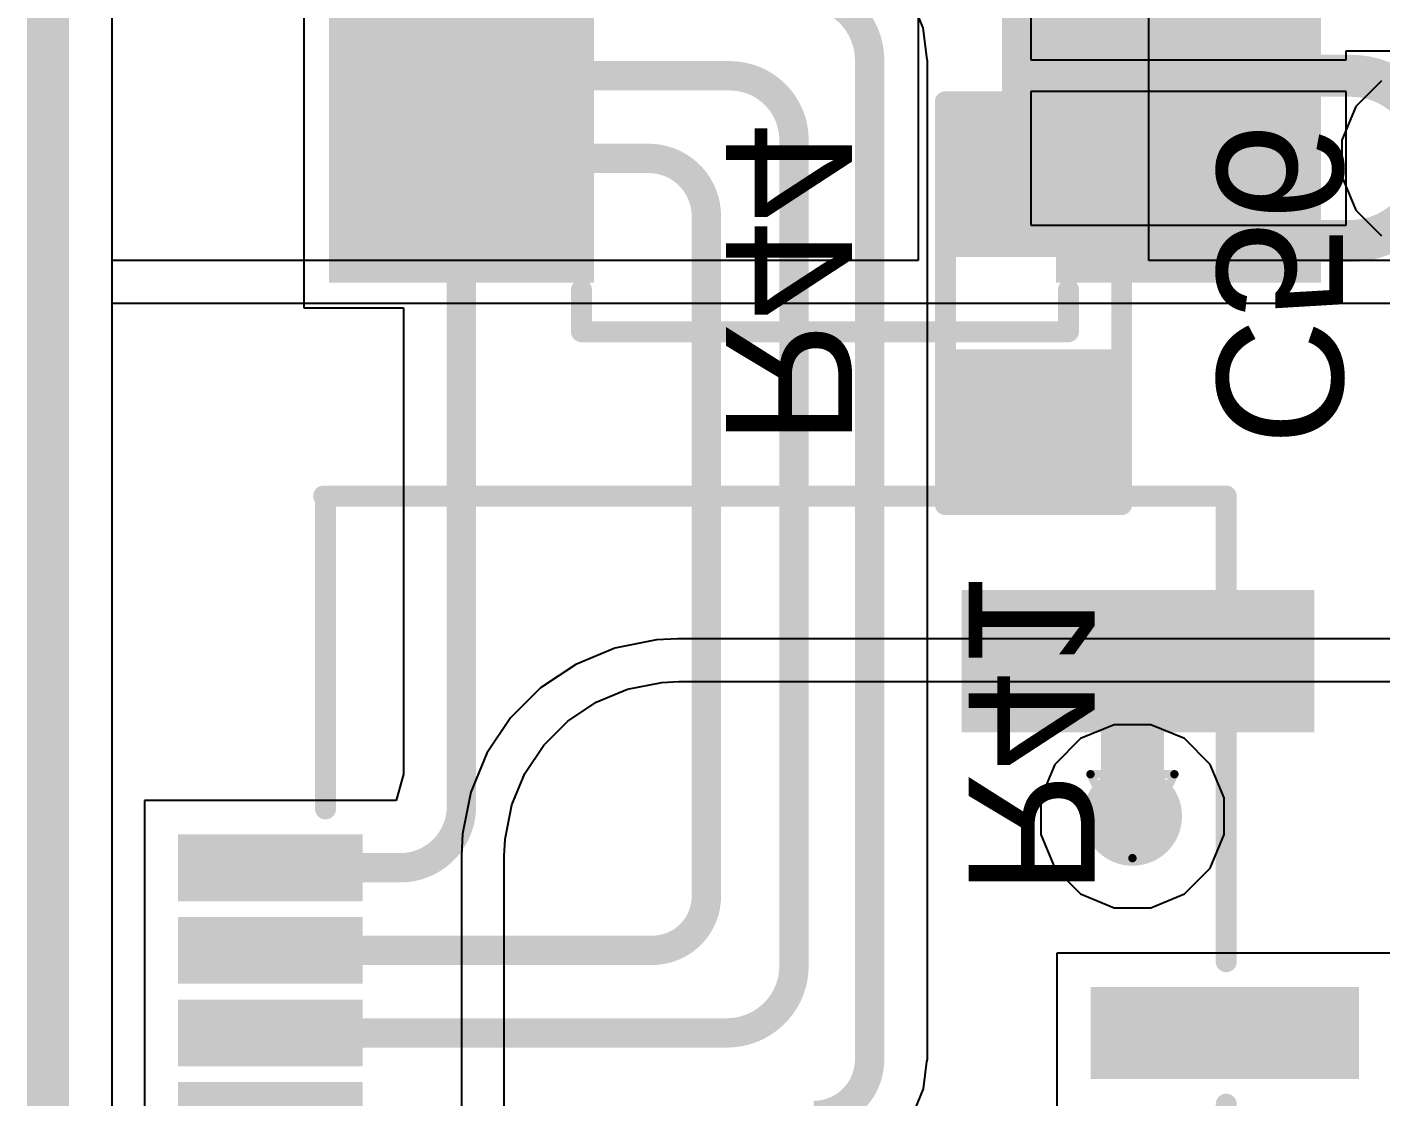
# Model space of a CAD drawing. Header units: inches. Extents: x 0 to 5359, y 0 to 5098.
# Drawn here: x -0.13 to 8.06, y 69.36 to 75.84 of the extents above; entities that cross this region are included whole.
import ezdxf

# ---------------------------------------------------------------- set-up
doc = ezdxf.new("R2010")
doc.units = ezdxf.units.IN
for name, color, linetype in [('Board Outline', 216, 'Continuous'), ('Bottom Layer', 5, 'Continuous'), ('Bottom Overlay', 54, 'Continuous'), ('Bottom Paste', 16, 'Continuous'), ('Bottom Solder', 6, 'Continuous'), ('Drill Drawing', 1, 'Continuous'), ('Layer 1', 16, 'Continuous'), ('Layer 2', 76, 'Continuous'), ('Top Layer', 1, 'Continuous'), ('Top Overlay', 2, 'Continuous'), ('Top Paste', 8, 'Continuous'), ('Top Solder', 216, 'Continuous'), ('Via Holes', 16, 'Continuous')]:
    doc.layers.add(name, color=color, linetype=linetype)
doc.styles.add('Arial', font='', dxfattribs={"height": 0.2})
doc.styles.get('Arial').set_extended_font_data('Arial')

# ---------------------------------------------------------------- blocks, each defined once
blk = doc.blocks.new('FH41_40S_0_5SH_05__36')
at = {"layer": 'Top Layer'}
for points in [[(8.0976, 3.3955), (8.4024, 3.3955), (8.4024, 2.3795), (8.0976, 2.3795)], [(8.5975, 3.3955), (8.9023, 3.3955), (8.9023, 2.3795), (8.5975, 2.3795)], [(9.0976, 3.3955), (9.4024, 3.3955), (9.4024, 2.3795), (9.0976, 2.3795)], [(9.5975, 3.3955), (9.9023, 3.3955), (9.9023, 2.3795), (9.5975, 2.3795)], [(10.6191, -1.3465), (11.3811, -1.3465), (11.3811, -3.3785), (10.6191, -3.3785)], [(8.5216, -2.1255), (8.9788, -2.1255), (8.9788, -3.6495), (8.5216, -3.6495)]]:
    blk.add_hatch(color=1, dxfattribs=at).paths.add_polyline_path(points)
at = {"layer": 'Top Paste'}
for points in [[(8.0976, 3.3955), (8.4024, 3.3955), (8.4024, 2.3795), (8.0976, 2.3795)], [(8.5975, 3.3955), (8.9023, 3.3955), (8.9023, 2.3795), (8.5975, 2.3795)], [(9.0976, 3.3955), (9.4024, 3.3955), (9.4024, 2.3795), (9.0976, 2.3795)], [(9.5975, 3.3955), (9.9023, 3.3955), (9.9023, 2.3795), (9.5975, 2.3795)], [(10.6191, -1.3465), (11.3811, -1.3465), (11.3811, -3.3785), (10.6191, -3.3785)], [(8.5216, -2.1255), (8.9788, -2.1255), (8.9788, -3.6495), (8.5216, -3.6495)]]:
    blk.add_hatch(color=8, dxfattribs=at).paths.add_polyline_path(points)
at = {"layer": 'Top Solder'}
for points in [[(8.0476, 3.4455), (8.4525, 3.4455), (8.4525, 2.3295), (8.0476, 2.3295)], [(8.5475, 3.4455), (8.9523, 3.4455), (8.9523, 2.3295), (8.5475, 2.3295)], [(9.0476, 3.4455), (9.4525, 3.4455), (9.4525, 2.3295), (9.0476, 2.3295)], [(9.5475, 3.4455), (9.9523, 3.4455), (9.9523, 2.3295), (9.5475, 2.3295)], [(10.5691, -1.2964), (11.4311, -1.2964), (11.4311, -3.4285), (10.5691, -3.4285)], [(8.4716, -2.0755), (9.0288, -2.0755), (9.0288, -3.6995), (8.4716, -3.6995)]]:
    blk.add_hatch(color=216, dxfattribs=at).paths.add_polyline_path(points)
at = {"layer": 'Top Overlay'}
for points in [[(12.0004, 2.5649, 0.127, 0.127, 0), (12.0004, -2.8961, 0.127, 0.127, 0)], [(10.1059, 2.5537, 0.127, 0.127, 0), (12.0004, 2.5537, 0.127, 0.127, 0)], [(6.6811, -2.8963, 0.127, 0.127, 0), (8.3189, -2.8963, 0.127, 0.127, 0)], [(9.1812, -2.8963, 0.127, 0.127, 0), (10.5688, -2.8963, 0.127, 0.127, 0)], [(11.4314, -2.8961, 0.127, 0.127, 0), (12.0004, -2.8961, 0.127, 0.127, 0)]]:
    blk.add_lwpolyline(points, format="xyseb", dxfattribs=at)
for points in [[(11.9686, 2.5649, 0.0635, 0.0635, 1), (12.0321, 2.5649, 0.0635, 0.0635, 1)], [(10.0742, 2.5537, 0.0635, 0.0635, 1), (10.1377, 2.5537, 0.0635, 0.0635, 1)], [(11.9686, 2.5537, 0.0635, 0.0635, 1), (12.0321, 2.5537, 0.0635, 0.0635, 1)], [(8.2872, -2.8963, 0.0635, 0.0635, 1), (8.3507, -2.8963, 0.0635, 0.0635, 1)], [(9.1494, -2.8963, 0.0635, 0.0635, 1), (9.2129, -2.8963, 0.0635, 0.0635, 1)], [(10.5371, -2.8963, 0.0635, 0.0635, 1), (10.6006, -2.8963, 0.0635, 0.0635, 1)], [(11.3996, -2.8961, 0.0635, 0.0635, 1), (11.4631, -2.8961, 0.0635, 0.0635, 1)], [(11.9686, -2.8961, 0.0635, 0.0635, 1), (12.0321, -2.8961, 0.0635, 0.0635, 1)], [(11.9686, -2.8961, 0.0635, 0.0635, 1), (12.0321, -2.8961, 0.0635, 0.0635, 1)]]:
    blk.add_lwpolyline(points, format="xyseb", close=True, dxfattribs=at)
blk = doc.blocks.new('10_MSOP_57')
at = {"layer": 'Top Layer'}
for points in [[(-2.9, 1.15), (-1.5, 1.15), (-1.5, 0.85), (-2.9, 0.85)], [(1.5, 1.15), (2.9, 1.15), (2.9, 0.85), (1.5, 0.85)], [(-2.9, 0.65), (-1.5, 0.65), (-1.5, 0.35), (-2.9, 0.35)], [(1.5, 0.65), (2.9, 0.65), (2.9, 0.35), (1.5, 0.35)], [(-2.9, 0.15), (-1.5, 0.15), (-1.5, -0.15), (-2.9, -0.15)], [(1.5, 0.15), (2.9, 0.15), (2.9, -0.15), (1.5, -0.15)], [(-2.9, -0.35), (-1.5, -0.35), (-1.5, -0.65), (-2.9, -0.65)], [(1.5, -0.35), (2.9, -0.35), (2.9, -0.65), (1.5, -0.65)], [(-2.9, -0.85), (-1.5, -0.85), (-1.5, -1.15), (-2.9, -1.15)], [(1.5, -0.85), (2.9, -0.85), (2.9, -1.15), (1.5, -1.15)]]:
    blk.add_hatch(color=1, dxfattribs=at).paths.add_polyline_path(points)
at = {"layer": 'Top Paste'}
for points in [[(-2.9, 1.15), (-1.5, 1.15), (-1.5, 0.85), (-2.9, 0.85)], [(1.5, 1.15), (2.9, 1.15), (2.9, 0.85), (1.5, 0.85)], [(-2.9, 0.65), (-1.5, 0.65), (-1.5, 0.35), (-2.9, 0.35)], [(1.5, 0.65), (2.9, 0.65), (2.9, 0.35), (1.5, 0.35)], [(-2.9, 0.15), (-1.5, 0.15), (-1.5, -0.15), (-2.9, -0.15)], [(1.5, 0.15), (2.9, 0.15), (2.9, -0.15), (1.5, -0.15)], [(-2.9, -0.35), (-1.5, -0.35), (-1.5, -0.65), (-2.9, -0.65)], [(1.5, -0.35), (2.9, -0.35), (2.9, -0.65), (1.5, -0.65)], [(-2.9, -0.85), (-1.5, -0.85), (-1.5, -1.15), (-2.9, -1.15)], [(1.5, -0.85), (2.9, -0.85), (2.9, -1.15), (1.5, -1.15)]]:
    blk.add_hatch(color=8, dxfattribs=at).paths.add_polyline_path(points)
at = {"layer": 'Top Solder'}
for points in [[(-3.0016, 1.2516), (-1.3984, 1.2516), (-1.3984, 0.7484), (-3.0016, 0.7484)], [(1.3984, 1.2516), (3.0016, 1.2516), (3.0016, 0.7484), (1.3984, 0.7484)], [(-3.0016, 0.7516), (-1.3984, 0.7516), (-1.3984, 0.2484), (-3.0016, 0.2484)], [(1.3984, 0.7516), (3.0016, 0.7516), (3.0016, 0.2484), (1.3984, 0.2484)], [(-3.0016, 0.2516), (-1.3984, 0.2516), (-1.3984, -0.2516), (-3.0016, -0.2516)], [(1.3984, 0.2516), (3.0016, 0.2516), (3.0016, -0.2516), (1.3984, -0.2516)], [(-3.0016, -0.2484), (-1.3984, -0.2484), (-1.3984, -0.7516), (-3.0016, -0.7516)], [(1.3984, -0.2484), (3.0016, -0.2484), (3.0016, -0.7516), (1.3984, -0.7516)], [(-3.0016, -0.7484), (-1.3984, -0.7484), (-1.3984, -1.2516), (-3.0016, -1.2516)], [(1.3984, -0.7484), (3.0016, -0.7484), (3.0016, -1.2516), (1.3984, -1.2516)]]:
    blk.add_hatch(color=216, dxfattribs=at).paths.add_polyline_path(points)
at = {"layer": 'Top Overlay'}
for points in [[(-1.4732, 1.5494, 0.127, 0.127, 0), (-1.4732, 1.2954, 0.127, 0.127, 0)], [(-1.4732, 1.5494, 0.127, 0.127, 0), (1.4732, 1.5494, 0.127, 0.127, 0)], [(1.4732, 1.2954, 0.127, 0.127, 0), (1.4732, 1.5494, 0.127, 0.127, 0)], [(-3.175, 0.889, 0.127, 0.127, 0), (-3.175, 1.143, 0.127, 0.127, 0)], [(-3.175, 1.143, 0.127, 0.127, 0), (-3.048, 1.016, 0.127, 0.127, 0)], [(-3.175, 0.889, 0.127, 0.127, 0), (-3.048, 1.016, 0.127, 0.127, 0)], [(-1.4732, -1.5494, 0.127, 0.127, 0), (-1.4732, -1.2954, 0.127, 0.127, 0)], [(1.4732, -1.2954, 0.127, 0.127, 0), (1.4732, -1.5494, 0.127, 0.127, 0)], [(-1.4732, -1.5494, 0.127, 0.127, 0), (1.4732, -1.5494, 0.127, 0.127, 0)]]:
    blk.add_lwpolyline(points, format="xyseb", dxfattribs=at)
for points in [[(-1.505, 1.5494, 0.0635, 0.0635, 1), (-1.4414, 1.5494, 0.0635, 0.0635, 1)], [(-1.505, 1.5494, 0.0635, 0.0635, 1), (-1.4414, 1.5494, 0.0635, 0.0635, 1)], [(1.4414, 1.5494, 0.0635, 0.0635, 1), (1.505, 1.5494, 0.0635, 0.0635, 1)], [(1.4414, 1.5494, 0.0635, 0.0635, 1), (1.505, 1.5494, 0.0635, 0.0635, 1)], [(-1.5049, 1.2954, 0.0635, 0.0635, 1), (-1.4414, 1.2954, 0.0635, 0.0635, 1)], [(1.4414, 1.2954, 0.0635, 0.0635, 1), (1.5049, 1.2954, 0.0635, 0.0635, 1)], [(-3.2067, 1.143, 0.0635, 0.0635, 1), (-3.1433, 1.143, 0.0635, 0.0635, 1)], [(-3.2067, 1.143, 0.0635, 0.0635, 1), (-3.1433, 1.143, 0.0635, 0.0635, 1)], [(-3.0798, 1.016, 0.0635, 0.0635, 1), (-3.0163, 1.016, 0.0635, 0.0635, 1)], [(-3.0798, 1.016, 0.0635, 0.0635, 1), (-3.0163, 1.016, 0.0635, 0.0635, 1)], [(-3.2067, 0.889, 0.0635, 0.0635, 1), (-3.1433, 0.889, 0.0635, 0.0635, 1)], [(-3.2067, 0.889, 0.0635, 0.0635, 1), (-3.1433, 0.889, 0.0635, 0.0635, 1)], [(-1.5049, -1.2954, 0.0635, 0.0635, 1), (-1.4414, -1.2954, 0.0635, 0.0635, 1)], [(1.4414, -1.2954, 0.0635, 0.0635, 1), (1.5049, -1.2954, 0.0635, 0.0635, 1)], [(-1.505, -1.5494, 0.0635, 0.0635, 1), (-1.4414, -1.5494, 0.0635, 0.0635, 1)], [(-1.505, -1.5494, 0.0635, 0.0635, 1), (-1.4414, -1.5494, 0.0635, 0.0635, 1)], [(1.4414, -1.5494, 0.0635, 0.0635, 1), (1.505, -1.5494, 0.0635, 0.0635, 1)], [(1.4414, -1.5494, 0.0635, 0.0635, 1), (1.505, -1.5494, 0.0635, 0.0635, 1)]]:
    blk.add_lwpolyline(points, format="xyseb", close=True, dxfattribs=at)
blk = doc.blocks.new('R___0603_B_158')
at = {"layer": 'Bottom Layer'}
for points in [[(-1.143, -0.4445), (-1.143, 0.4445), (-0.381, 0.4445), (-0.381, -0.4445)], [(0.381, -0.4445), (0.381, 0.4445), (1.143, 0.4445), (1.143, -0.4445)]]:
    blk.add_hatch(color=5, dxfattribs=at).paths.add_polyline_path(points)
at = {"layer": 'Bottom Paste'}
for points in [[(-1.143, -0.4445), (-1.143, 0.4445), (-0.381, 0.4445), (-0.381, -0.4445)], [(0.381, -0.4445), (0.381, 0.4445), (1.143, 0.4445), (1.143, -0.4445)]]:
    blk.add_hatch(color=16, dxfattribs=at).paths.add_polyline_path(points)
at = {"layer": 'Bottom Solder'}
for points in [[(-1.2446, -0.5461), (-1.2446, 0.5461), (-0.2794, 0.5461), (-0.2794, -0.5461)], [(0.2794, -0.5461), (0.2794, 0.5461), (1.2446, 0.5461), (1.2446, -0.5461)]]:
    blk.add_hatch(color=6, dxfattribs=at).paths.add_polyline_path(points)
at = {"layer": 'Bottom Overlay'}
for points in [[(1.2192, 0.5334, 0.127, 0.127, 0), (-1.2192, 0.5334, 0.127, 0.127, 0)], [(-1.2192, -0.5334, 0.127, 0.127, 0), (-1.2192, 0.5334, 0.127, 0.127, 0)], [(1.2192, -0.5334, 0.127, 0.127, 0), (1.2192, 0.5334, 0.127, 0.127, 0)], [(-1.2192, -0.5334, 0.127, 0.127, 0), (1.2192, -0.5334, 0.127, 0.127, 0)]]:
    blk.add_lwpolyline(points, format="xyseb", dxfattribs=at)
for points in [[(-1.251, 0.5334, 0.0635, 0.0635, 1), (-1.1874, 0.5334, 0.0635, 0.0635, 1)], [(-1.251, 0.5334, 0.0635, 0.0635, 1), (-1.1874, 0.5334, 0.0635, 0.0635, 1)], [(1.1874, 0.5334, 0.0635, 0.0635, 1), (1.251, 0.5334, 0.0635, 0.0635, 1)], [(1.1874, 0.5334, 0.0635, 0.0635, 1), (1.251, 0.5334, 0.0635, 0.0635, 1)], [(-1.251, -0.5334, 0.0635, 0.0635, 1), (-1.1874, -0.5334, 0.0635, 0.0635, 1)], [(-1.251, -0.5334, 0.0635, 0.0635, 1), (-1.1874, -0.5334, 0.0635, 0.0635, 1)], [(1.1874, -0.5334, 0.0635, 0.0635, 1), (1.251, -0.5334, 0.0635, 0.0635, 1)], [(1.1874, -0.5334, 0.0635, 0.0635, 1), (1.251, -0.5334, 0.0635, 0.0635, 1)]]:
    blk.add_lwpolyline(points, format="xyseb", close=True, dxfattribs=at)

msp = doc.modelspace()

# ---------------------------------------------------------------- hatches: boundary and pattern name
at = {"layer": 'Bottom Layer'}
h = msp.add_hatch(color=5, dxfattribs=at)
edge = h.paths.add_edge_path()
edge.add_arc((6.5612, 71.0622), 0.3, 0, 360)
at = {"layer": 'Layer 1'}
h = msp.add_hatch(color=16, dxfattribs=at)
edge = h.paths.add_edge_path()
edge.add_arc((6.5612, 71.0622), 0.3, 0, 360)
at = {"layer": 'Layer 2'}
h = msp.add_hatch(color=76, dxfattribs=at)
edge = h.paths.add_edge_path()
edge.add_arc((6.5612, 71.0622), 0.3, 0, 360)
at = {"layer": 'Top Layer'}
h = msp.add_hatch(color=1, dxfattribs=at)
edge = h.paths.add_edge_path()
edge.add_arc((6.5612, 71.0622), 0.3, 0, 360)
at = {"layer": 'Via Holes'}
h = msp.add_hatch(color=7, dxfattribs=at)
edge = h.paths.add_edge_path()
edge.add_arc((6.5612, 71.0622), 0.15, 0, 360)

# ---------------------------------------------------------------- linework, layer by layer
at = {"layer": 'Board Outline'}
msp.add_lwpolyline([(0, 0, 0.254, 0.254, 0), (0, 120, 0.254, 0.254, 0)], format="xyseb", dxfattribs=at)
at = {"layer": 'Bottom Layer'}
for p, q in [((0.3885, 74.427), (0.3885, 94.5117)), ((5.264, 77.0003), (5.264, 75.7303)), ((6.661, 75.7303), (6.661, 77.0003)), ((5.264, 75.7303), (5.264, 75.7303)), ((5.264, 75.7303), (5.264, 75.565)), ((6.661, 75.565), (6.661, 75.7303)), ((6.661, 75.7303), (6.661, 75.7303)), ((5.264, 75.565), (5.264, 75.565)), ((5.264, 75.565), (5.264, 74.427)), ((6.661, 74.427), (6.661, 75.565)), ((6.661, 75.565), (6.661, 75.565)), ((5.264, 74.427), (0.3885, 74.427)), ((10.7998, 74.427), (6.661, 74.427)), ((0.3885, 43.4848), (0.3885, 74.168)), ((0.3885, 74.168), (11.0588, 74.168)), ((3.6817, 72.1297), (3.4299, 72.0796)), ((3.81, 72.136), (3.6817, 72.1297)), ((7.5167, 72.136), (3.81, 72.136)), ((8.6034, 72.136), (7.5167, 72.136)), ((3.4299, 72.0796), (3.1928, 71.9814)), ((3.1928, 71.9814), (2.9794, 71.8388)), ((3.5055, 71.8306), (3.7134, 71.872)), ((3.7134, 71.872), (3.8163, 71.877)), ((3.8163, 71.877), (8.6034, 71.877)), ((2.9794, 71.8388), (2.7979, 71.6574)), ((3.3155, 71.7519), (3.5055, 71.8306)), ((3.1445, 71.6377), (3.3155, 71.7519)), ((2.7979, 71.6574), (2.6553, 71.4439)), ((2.9991, 71.4923), (3.1445, 71.6377)), ((2.6553, 71.4439), (2.5571, 71.2068)), ((2.8848, 71.3213), (2.9991, 71.4923)), ((2.8062, 71.1313), (2.8848, 71.3213)), ((2.5571, 71.2068), (2.5071, 70.9551)), ((2.7648, 70.9233), (2.8062, 71.1313)), ((2.5071, 70.9551), (2.5008, 70.8268)), ((2.7597, 70.8204), (2.7648, 70.9233)), ((2.5008, 70.8268), (2.5008, 65.9202)), ((2.7597, 66.5678), (2.7597, 70.8204))]:
    msp.add_line(p, q, dxfattribs=at)
msp.add_lwpolyline([(5.9625, 74.93, 0.381, 0.381, 0), (5.9625, 76.3653, 0.381, 0.381, 0)], format="xyseb", dxfattribs=at)
msp.add_lwpolyline([(5.8672, 74.93, 0.1905, 0.1905, 1), (6.0577, 74.93, 0.1905, 0.1905, 1)], format="xyseb", close=True, dxfattribs=at)
at = {"layer": 'Drill Drawing'}
for points in [[(6.3072, 71.3162, 0.0508, 0.0508, 0), (6.8152, 71.3162, 0.0508, 0.0508, 0)], [(6.3072, 71.3162, 0.0508, 0.0508, 0), (6.5612, 70.8082, 0.0508, 0.0508, 0)], [(6.5612, 70.8082, 0.0508, 0.0508, 0), (6.8152, 71.3162, 0.0508, 0.0508, 0)]]:
    msp.add_lwpolyline(points, format="xyseb", dxfattribs=at)
for points in [[(6.2945, 71.3162, 0.0254, 0.0254, 1), (6.3199, 71.3162, 0.0254, 0.0254, 1)], [(6.2945, 71.3162, 0.0254, 0.0254, 1), (6.3199, 71.3162, 0.0254, 0.0254, 1)], [(6.8025, 71.3162, 0.0254, 0.0254, 1), (6.8279, 71.3162, 0.0254, 0.0254, 1)], [(6.8025, 71.3162, 0.0254, 0.0254, 1), (6.8279, 71.3162, 0.0254, 0.0254, 1)], [(6.5485, 70.8082, 0.0254, 0.0254, 1), (6.5739, 70.8082, 0.0254, 0.0254, 1)], [(6.5485, 70.8082, 0.0254, 0.0254, 1), (6.5739, 70.8082, 0.0254, 0.0254, 1)]]:
    msp.add_lwpolyline(points, format="xyseb", close=True, dxfattribs=at)
at = {"layer": 'Layer 1'}
msp.add_line((0.3885, 4.1451), (0.3885, 115.8549), dxfattribs=at)
at = {"layer": 'Layer 2'}
for p, q in [((0.3885, 4.1451), (0.3885, 92.0911)), ((8.0682, 75.5142), (7.9123, 75.3584)), ((7.9123, 75.3584), (7.828, 75.1547)), ((7.828, 75.1547), (7.828, 74.9344)), ((7.828, 74.9344), (7.9123, 74.7307)), ((7.9123, 74.7307), (8.0682, 74.5749)), ((6.451, 71.6162), (6.2474, 71.5318)), ((6.6714, 71.6162), (6.451, 71.6162)), ((6.8751, 71.5318), (6.6714, 71.6162)), ((6.2474, 71.5318), (6.0916, 71.376)), ((7.0309, 71.376), (6.8751, 71.5318)), ((6.0916, 71.376), (6.0072, 71.1724)), ((7.1152, 71.1724), (7.0309, 71.376)), ((6.0072, 71.1724), (6.0072, 70.952)), ((7.1152, 70.952), (7.1152, 71.1724)), ((6.0072, 70.952), (6.0916, 70.7483)), ((7.0309, 70.7483), (7.1152, 70.952)), ((6.0916, 70.7483), (6.2474, 70.5925)), ((6.8751, 70.5925), (7.0309, 70.7483)), ((6.2474, 70.5925), (6.451, 70.5082)), ((6.6714, 70.5082), (6.8751, 70.5925)), ((6.451, 70.5082), (6.6714, 70.5082))]:
    msp.add_line(p, q, dxfattribs=at)
at = {"layer": 'Top Layer'}
for p, q in [((0.3885, 4.1451), (0.3885, 90.6854)), ((5.9468, 76.1406), (5.9468, 75.6406)), ((1.5468, 75.9486), (1.5468, 75.1406)), ((5.2945, 75.8347), (5.2425, 75.9604)), ((5.3197, 75.6433), (5.2945, 75.8347)), ((7.8548, 75.6406), (7.8548, 75.6949)), ((7.8548, 75.6949), (20.8005, 75.6949)), ((5.3205, 75.6394), (5.3197, 75.6433)), ((5.3205, 69.5891), (5.3205, 75.6394)), ((5.9468, 75.6406), (7.8548, 75.6406)), ((7.8548, 75.4486), (5.9468, 75.4486)), ((5.9468, 75.4486), (5.9468, 74.6406)), ((7.8548, 74.6406), (7.8548, 75.4486)), ((1.5468, 75.1406), (1.5468, 74.1406)), ((5.9468, 74.6406), (7.8548, 74.6406)), ((1.5468, 74.1406), (2.1511, 74.1406)), ((2.1511, 74.1406), (2.1511, 71.3158)), ((2.1511, 71.3158), (2.107, 71.1563)), ((2.107, 71.1563), (0.583, 71.1563)), ((0.583, 71.1563), (0.583, 70.3435)), ((0.583, 70.3435), (0.583, 69.8436)), ((8.1359, 70.2327), (6.1039, 70.2327)), ((6.1039, 70.2327), (6.1039, 69.2675)), ((0.583, 69.8436), (0.583, 68.8436)), ((5.2962, 69.411), (5.318, 69.5767)), ((5.318, 69.5767), (5.3205, 69.5891)), ((5.2275, 69.2451), (5.2962, 69.411))]:
    msp.add_line(p, q, dxfattribs=at)
for points in [[(4.5657, 76.0446, 0.1778, 0.1778, -0.414214), (4.9709, 75.6394, 0.1778, 0.1778, 0)], [(4.9709, 69.5891, 0.1778, 0.1778, 0), (4.9709, 75.6394, 0.1778, 0.1778, 0)], [(2.5008, 75.5446, 0.1778, 0.1778, 0), (4.1252, 75.5446, 0.1778, 0.1778, 0)], [(4.1252, 75.5446, 0.1778, 0.1778, -0.414214), (4.5134, 75.1564, 0.1778, 0.1778, 0)], [(6.9008, 75.5446, 0.254, 0.254, 0), (7.882, 75.5446, 0.254, 0.254, 0)], [(7.882, 75.5446, 0.254, 0.254, -0.414214), (8.382, 75.0446, 0.254, 0.254, 0)], [(4.5134, 70.1562, 0.1778, 0.1778, 0), (4.5134, 75.1564, 0.1778, 0.1778, 0)], [(2.5008, 75.0446, 0.1778, 0.1778, 0), (3.6336, 75.0446, 0.1778, 0.1778, 0)], [(3.6336, 75.0446, 0.1778, 0.1778, -0.414214), (3.9833, 74.6948, 0.1778, 0.1778, 0)], [(8.382, 75.0446, 0.254, 0.254, -0.414214), (7.882, 74.5446, 0.254, 0.254, 0)], [(3.9833, 70.5779, 0.1778, 0.1778, 0), (3.9833, 74.6948, 0.1778, 0.1778, 0)], [(2.5008, 71.12, 0.1778, 0.1778, 0), (2.5008, 74.5446, 0.1778, 0.1778, 0)], [(6.9008, 74.5446, 0.254, 0.254, 0), (7.882, 74.5446, 0.254, 0.254, 0)], [(6.5612, 71.9664, 0.381, 0.381, 0), (6.5949, 72.0001, 0.381, 0.381, 0)], [(6.5612, 71.0622, 0.381, 0.381, 0), (6.5612, 71.9664, 0.381, 0.381, 0)], [(2.5008, 71.12, 0.1778, 0.1778, -0.414214), (2.1306, 70.7499, 0.1778, 0.1778, 0)], [(1.345, 70.7499, 0.1778, 0.1778, 0), (2.1306, 70.7499, 0.1778, 0.1778, 0)], [(3.9833, 70.5779, 0.1778, 0.1778, -0.414214), (3.6554, 70.25, 0.1778, 0.1778, 0)], [(1.345, 70.25, 0.1778, 0.1778, 0), (3.6554, 70.25, 0.1778, 0.1778, 0)], [(4.5134, 70.1562, 0.1778, 0.1778, -0.414214), (4.1074, 69.7501, 0.1778, 0.1778, 0)], [(1.345, 69.7501, 0.1778, 0.1778, 0), (4.1074, 69.7501, 0.1778, 0.1778, 0)], [(1.345, 69.7499, 0.1778, 0.1778, 0), (1.345, 69.7501, 0.1778, 0.1778, 0)], [(4.9709, 69.5891, 0.1778, 0.1778, -0.414214), (4.6318, 69.25, 0.1778, 0.1778, 0)]]:
    msp.add_lwpolyline(points, format="xyseb", dxfattribs=at)
for points in [[(4.9264, 75.6394, 0.0889, 0.0889, 1), (5.0153, 75.6394, 0.0889, 0.0889, 1)], [(4.9264, 75.6394, 0.0889, 0.0889, 1), (5.0153, 75.6394, 0.0889, 0.0889, 1)], [(2.4563, 75.5446, 0.0889, 0.0889, 1), (2.5452, 75.5446, 0.0889, 0.0889, 1)], [(4.0808, 75.5446, 0.0889, 0.0889, 1), (4.1697, 75.5446, 0.0889, 0.0889, 1)], [(4.0808, 75.5446, 0.0889, 0.0889, 1), (4.1697, 75.5446, 0.0889, 0.0889, 1)], [(6.8373, 75.5446, 0.127, 0.127, 1), (6.9643, 75.5446, 0.127, 0.127, 1)], [(7.8185, 75.5446, 0.127, 0.127, 1), (7.9455, 75.5446, 0.127, 0.127, 1)], [(7.8185, 75.5446, 0.127, 0.127, 1), (7.9455, 75.5446, 0.127, 0.127, 1)], [(4.469, 75.1564, 0.0889, 0.0889, 1), (4.5579, 75.1564, 0.0889, 0.0889, 1)], [(4.469, 75.1564, 0.0889, 0.0889, 1), (4.5579, 75.1564, 0.0889, 0.0889, 1)], [(2.4563, 75.0446, 0.0889, 0.0889, 1), (2.5452, 75.0446, 0.0889, 0.0889, 1)], [(3.5891, 75.0446, 0.0889, 0.0889, 1), (3.678, 75.0446, 0.0889, 0.0889, 1)], [(3.5891, 75.0446, 0.0889, 0.0889, 1), (3.678, 75.0446, 0.0889, 0.0889, 1)], [(3.9389, 74.6948, 0.0889, 0.0889, 1), (4.0278, 74.6948, 0.0889, 0.0889, 1)], [(3.9389, 74.6948, 0.0889, 0.0889, 1), (4.0278, 74.6948, 0.0889, 0.0889, 1)], [(2.4563, 74.5446, 0.0889, 0.0889, 1), (2.5452, 74.5446, 0.0889, 0.0889, 1)], [(6.8373, 74.5446, 0.127, 0.127, 1), (6.9643, 74.5446, 0.127, 0.127, 1)], [(7.8185, 74.5446, 0.127, 0.127, 1), (7.9455, 74.5446, 0.127, 0.127, 1)], [(7.8185, 74.5446, 0.127, 0.127, 1), (7.9455, 74.5446, 0.127, 0.127, 1)], [(6.4996, 72.0001, 0.1905, 0.1905, 1), (6.6901, 72.0001, 0.1905, 0.1905, 1)], [(6.466, 71.9664, 0.1905, 0.1905, 1), (6.6565, 71.9664, 0.1905, 0.1905, 1)], [(6.466, 71.9664, 0.1905, 0.1905, 1), (6.6565, 71.9664, 0.1905, 0.1905, 1)], [(2.4563, 71.12, 0.0889, 0.0889, 1), (2.5452, 71.12, 0.0889, 0.0889, 1)], [(2.4563, 71.12, 0.0889, 0.0889, 1), (2.5452, 71.12, 0.0889, 0.0889, 1)], [(6.466, 71.0622, 0.1905, 0.1905, 1), (6.6565, 71.0622, 0.1905, 0.1905, 1)], [(1.3005, 70.7499, 0.0889, 0.0889, 1), (1.3894, 70.7499, 0.0889, 0.0889, 1)], [(2.0862, 70.7499, 0.0889, 0.0889, 1), (2.1751, 70.7499, 0.0889, 0.0889, 1)], [(2.0862, 70.7499, 0.0889, 0.0889, 1), (2.1751, 70.7499, 0.0889, 0.0889, 1)], [(3.9389, 70.5779, 0.0889, 0.0889, 1), (4.0278, 70.5779, 0.0889, 0.0889, 1)], [(3.9389, 70.5779, 0.0889, 0.0889, 1), (4.0278, 70.5779, 0.0889, 0.0889, 1)], [(1.3005, 70.25, 0.0889, 0.0889, 1), (1.3894, 70.25, 0.0889, 0.0889, 1)], [(3.611, 70.25, 0.0889, 0.0889, 1), (3.6999, 70.25, 0.0889, 0.0889, 1)], [(3.611, 70.25, 0.0889, 0.0889, 1), (3.6999, 70.25, 0.0889, 0.0889, 1)], [(4.469, 70.1562, 0.0889, 0.0889, 1), (4.5579, 70.1562, 0.0889, 0.0889, 1)], [(4.469, 70.1562, 0.0889, 0.0889, 1), (4.5579, 70.1562, 0.0889, 0.0889, 1)], [(1.3005, 69.7501, 0.0889, 0.0889, 1), (1.3894, 69.7501, 0.0889, 0.0889, 1)], [(1.3005, 69.7501, 0.0889, 0.0889, 1), (1.3894, 69.7501, 0.0889, 0.0889, 1)], [(1.3005, 69.7499, 0.0889, 0.0889, 1), (1.3894, 69.7499, 0.0889, 0.0889, 1)], [(4.0629, 69.7501, 0.0889, 0.0889, 1), (4.1518, 69.7501, 0.0889, 0.0889, 1)], [(4.0629, 69.7501, 0.0889, 0.0889, 1), (4.1518, 69.7501, 0.0889, 0.0889, 1)], [(4.9264, 69.5891, 0.0889, 0.0889, 1), (5.0153, 69.5891, 0.0889, 0.0889, 1)], [(4.9264, 69.5891, 0.0889, 0.0889, 1), (5.0153, 69.5891, 0.0889, 0.0889, 1)]]:
    msp.add_lwpolyline(points, format="xyseb", close=True, dxfattribs=at)

# ---------------------------------------------------------------- block references
msp.add_blockref('10_MSOP_57', (4.7008, 75.5446))
for name, p, rotation in [('R___0603_B_158', (5.9625, 74.168), 270), ('FH41_40S_0_5SH_05__36', (4.2324, 61), 90)]:
    msp.add_blockref(name, p, dxfattribs=dict(rotation=rotation))

# ---------------------------------------------------------------- texts
at = {"layer": 'Bottom Overlay', "style": 'Arial', "text_generation_flag": 2}
for s, p in [('R44', (4.1025, 73.3047)), ('C56', (7.0729, 73.3047)), ('R41', (5.5711, 70.5797))]:
    msp.add_text(s, height=0.762, rotation=270, dxfattribs=at).set_placement(p)

doc.saveas('drawing.dxf')
